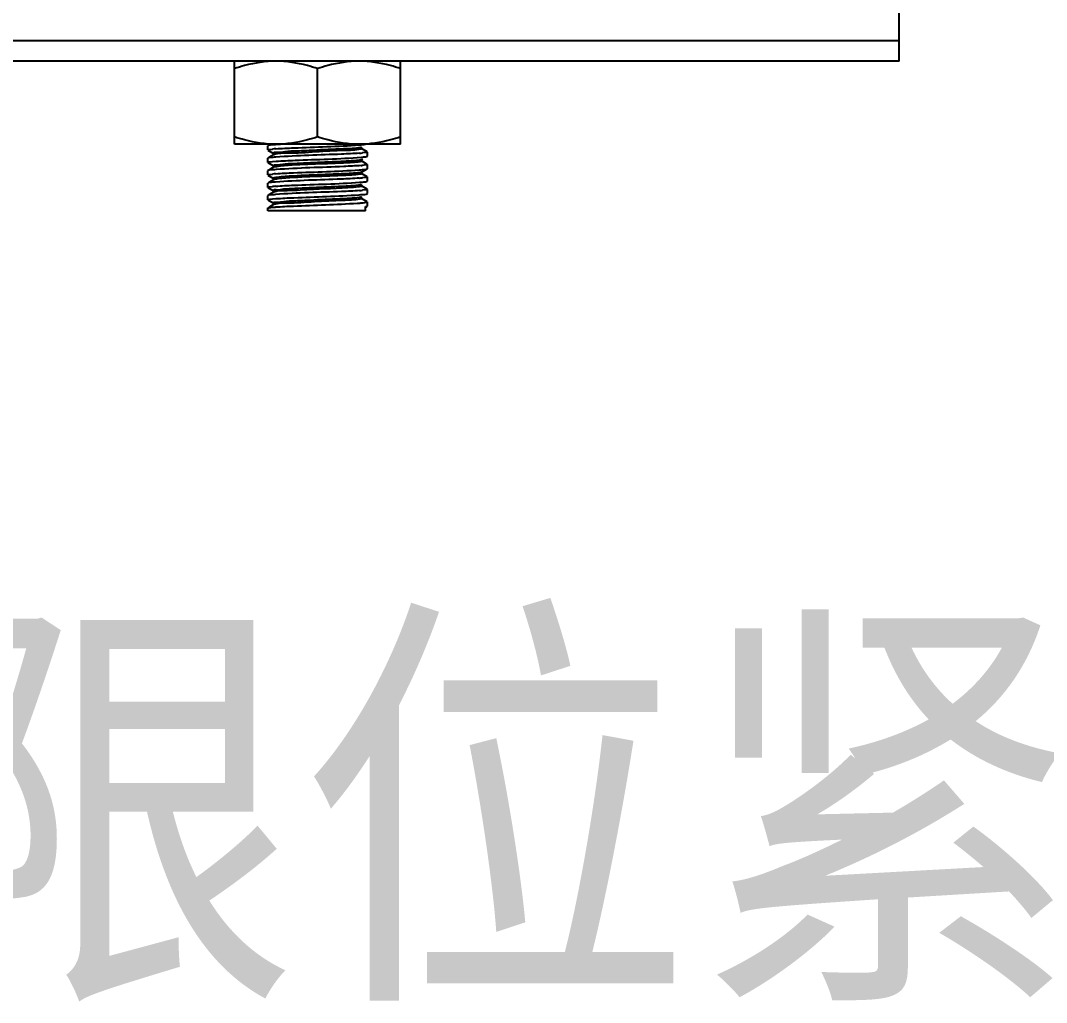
# Model space of a CAD drawing. Extents: x 921423 to 1291758, y 534425 to 1049953.
# Drawn here: x 1129789 to 1130351, y 864321 to 864860 of the extents above; entities that cross this region are included whole.
import ezdxf

# ---------------------------------------------------------------- set-up
doc = ezdxf.new("R2010")
doc.units = 0
doc.header["$LTSCALE"] = 1000
doc.header["$MEASUREMENT"] = 0
doc.layers.add('02___PRT_ALL_AXES', color=7, linetype='Continuous')
doc.styles.add('_TEL_DIM', font='SIMPLEX', dxfattribs={"width": 0.8, "height": 3.5, "bigfont": 'HZTXT'})

msp = doc.modelspace()

# ---------------------------------------------------------------- linework, layer by layer
at = {"color": 7, "linetype": 'Continuous'}
for p, q in [((1130270.2, 864837.26), (1130270.2, 865042.15)), ((1127538.22, 864848.64), (1130270.2, 864848.64)), ((1130270.2, 864837.26), (1127538.22, 864837.26)), ((1129924.22, 864790.97), (1129924.15, 864790.89)), ((1129924.15, 864788.62), (1129924.15, 864790.89)), ((1129925.52, 864791.72), (1129924.79, 864791.3)), ((1129928.67, 864791.53), (1129928.46, 864791.51)), ((1129975.56, 864790.13), (1129975.12, 864789.99)), ((1129978.73, 864787.55), (1129975.56, 864789.39)), ((1129975.64, 864789.3), (1129975.64, 864790.21)), ((1129924.22, 864784.14), (1129924.15, 864784.06)), ((1129924.15, 864781.79), (1129924.15, 864784.06)), ((1129924.22, 864788.54), (1129927.38, 864786.71)), ((1129927.38, 864785.97), (1129924.79, 864784.47)), ((1129925.29, 864788.93), (1129926.83, 864789.1)), ((1129927.31, 864786.8), (1129927.31, 864785.89)), ((1129927.46, 864786.01), (1129927.38, 864785.97)), ((1129975.51, 864784.66), (1129975.64, 864784.68)), ((1129977.69, 864787.17), (1129976.1, 864786.99)), ((1129978.73, 864785.13), (1129978.79, 864785.2)), ((1129978.79, 864785.2), (1129978.79, 864787.48)), ((1129924.22, 864781.71), (1129927.38, 864779.88)), ((1129927.38, 864779.14), (1129924.79, 864777.64)), ((1129925.32, 864782.11), (1129926.83, 864782.27)), ((1129926.83, 864782.27), (1129928.72, 864782.43)), ((1129927.31, 864779.97), (1129927.31, 864779.06)), ((1129975.56, 864783.3), (1129975.34, 864783.21)), ((1129975.56, 864783.3), (1129976.22, 864783.67)), ((1129976.67, 864781.91), (1129975.56, 864782.56)), ((1129975.64, 864782.47), (1129975.64, 864783.38)), ((1129977.99, 864780.39), (1129975.97, 864780.15)), ((1129978.73, 864780.72), (1129976.67, 864781.91)), ((1129978.73, 864778.3), (1129978.79, 864778.37)), ((1129978.79, 864778.37), (1129978.79, 864780.65)), ((1129924.22, 864777.31), (1129924.15, 864777.23)), ((1129924.15, 864774.96), (1129924.15, 864777.23)), ((1129924.22, 864774.88), (1129927.38, 864773.05)), ((1129925.23, 864775.26), (1129926.83, 864775.44)), ((1129927.31, 864773.14), (1129927.31, 864772.23)), ((1129975.56, 864776.47), (1129978.26, 864778.03)), ((1129978.73, 864773.89), (1129975.56, 864775.73)), ((1129975.64, 864775.64), (1129975.64, 864776.55)), ((1129977.68, 864773.51), (1129976.12, 864773.33)), ((1129978.79, 864771.54), (1129978.79, 864773.82)), ((1129924.22, 864770.48), (1129924.15, 864770.4)), ((1129924.15, 864768.13), (1129924.15, 864770.4)), ((1129924.22, 864768.05), (1129927.38, 864766.22)), ((1129927.38, 864772.31), (1129924.79, 864770.81)), ((1129925.25, 864768.44), (1129926.84, 864768.61)), ((1129927.46, 864772.35), (1129927.38, 864772.31)), ((1129978.73, 864767.06), (1129975.56, 864768.9)), ((1129975.64, 864768.81), (1129975.64, 864769.72)), ((1129978.73, 864771.47), (1129978.79, 864771.54)), ((1129978.79, 864764.71), (1129978.79, 864766.99)), ((1129924.22, 864763.65), (1129924.15, 864763.57)), ((1129924.15, 864761.3), (1129924.15, 864763.57)), ((1129927.38, 864765.48), (1129924.79, 864763.98)), ((1129925.29, 864761.61), (1129926.83, 864761.78)), ((1129926.83, 864761.78), (1129928.67, 864761.93)), ((1129927.31, 864766.31), (1129927.31, 864765.4)), ((1129927.53, 864765.54), (1129927.38, 864765.48)), ((1129978.73, 864760.23), (1129975.56, 864762.07)), ((1129975.64, 864761.98), (1129975.64, 864762.89)), ((1129977.7, 864766.68), (1129976.1, 864766.5)), ((1129978.73, 864764.64), (1129978.79, 864764.71)), ((1129924.15, 864756.74), (1129924.22, 864756.82)), ((1129924.22, 864761.22), (1129927.38, 864759.39)), ((1129927.38, 864758.65), (1129924.79, 864757.15)), ((1129927.31, 864759.48), (1129927.31, 864758.57)), ((1129927.46, 864758.69), (1129927.38, 864758.65)), ((1129977.41, 864759.81), (1129978.51, 864760)), ((1129977.68, 864755.3), (1129977.68, 864757.57)), ((1129977.68, 864757.2), (1129978.26, 864757.54)), ((1129978.73, 864757.81), (1129978.79, 864757.88)), ((1129978.79, 864757.88), (1129978.79, 864760.16)), ((1129977.68, 864755.3), (1129924.16, 864755.3))]:
    msp.add_line(p, q, dxfattribs=at)
for centre, radius, start, end in [((1129943.78, 864579.1), 212.97, 93.2502, 94.067), ((1129935.26, 864696.18), 93.31, 94.0993, 95.185), ((1129967.85, 864877.86), 91.24, 274.1593, 275.1878), ((1129968.53, 864863.44), 83.62, 274.699, 274.8738), ((1129969.45, 864852.73), 72.87, 274.8722, 275.1324), ((1129935.08, 864684.68), 91.14, 94.1578, 95.1925), ((1129967.67, 864866.35), 93.39, 274.0896, 275.1915), ((1129935.05, 864678.15), 90.83, 94.1722, 95.188), ((1129928.09, 864763.85), 1.78, 106.8849, 108.3221), ((1129967.93, 864856.53), 90.4, 274.1851, 275.1885), ((1129927.86, 864757.69), 1.07, 110.0593, 111.9329), ((1129978.01, 864761.8), 1.87, 285.5916, 287.7208)]:
    msp.add_arc(centre, radius, start, end, dxfattribs=at)
for points, knots in [([(1129928.46, 864791.51), (1129927.91, 864791.47), (1129926.51, 864791.29), (1129924.97, 864791.4), (1129924.22, 864790.97)], [0, 0, 0, 0, 0.388363, 1, 1, 1, 1]), ([(1129975.12, 864789.99), (1129972.05, 864789.31), (1129963.25, 864789.21), (1129951.65, 864788.54), (1129941.15, 864787.95), (1129933.93, 864787.89), (1129930.58, 864786.95), (1129927.31, 864787.35), (1129927.31, 864786.8)], [0, 0, 0, 0, 0.196943, 0.546341, 0.722833, 0.868982, 0.965456, 1, 1, 1, 1]), ([(1129928.59, 864789.25), (1129931.9, 864789.49), (1129947.19, 864790.23), (1129962.51, 864790.53), (1129974.47, 864791.41)], [0, 0, 0, 0, 0.216291, 1, 1, 1, 1]), ([(1129974.47, 864791.41), (1129975.09, 864791.46), (1129976.16, 864791.55), (1129977.23, 864791.66), (1129977.68, 864791.72)], [0, 0, 0, 0, 0.577173, 1, 1, 1, 1]), ([(1129924.15, 864788.62), (1129924.15, 864788.73), (1129924.71, 864788.82), (1129925, 864788.89), (1129925.29, 864788.93)], [0, 0, 0, 0, 0.274036, 1, 1, 1, 1]), ([(1129928.59, 864784.69), (1129928.02, 864784.65), (1129926.59, 864784.47), (1129925, 864784.59), (1129924.22, 864784.14)], [0, 0, 0, 0, 0.388728, 1, 1, 1, 1]), ([(1129975.12, 864789.08), (1129972.22, 864788.44), (1129963.88, 864788.3), (1129950.48, 864787.66), (1129937.72, 864786.51), (1129929.79, 864786.94), (1129927.46, 864786.01)], [0, 0, 0, 0, 0.186262, 0.51993, 0.842254, 1, 1, 1, 1]), ([(1129974.47, 864786.86), (1129971.19, 864786.62), (1129955.9, 864785.87), (1129940.59, 864785.57), (1129928.59, 864784.69)], [0, 0, 0, 0, 0.214651, 1, 1, 1, 1]), ([(1129928.72, 864782.43), (1129932.18, 864782.67), (1129947.78, 864783.43), (1129963.41, 864783.65), (1129975.51, 864784.66)], [0, 0, 0, 0, 0.222299, 1, 1, 1, 1]), ([(1129975.64, 864789.3), (1129975.64, 864789.24), (1129975.41, 864789.14), (1129975.25, 864789.1), (1129975.12, 864789.08)], [0, 0, 0, 0, 0.298795, 1, 1, 1, 1]), ([(1129975.64, 864784.68), (1129976.34, 864784.74), (1129977.35, 864784.88), (1129978.44, 864784.96), (1129978.73, 864785.13)], [0, 0, 0, 0, 0.679102, 1, 1, 1, 1]), ([(1129978.79, 864787.48), (1129978.79, 864787.37), (1129978.25, 864787.28), (1129977.97, 864787.21), (1129977.69, 864787.17)], [0, 0, 0, 0, 0.274586, 1, 1, 1, 1]), ([(1129924.15, 864781.79), (1129924.15, 864781.9), (1129924.73, 864781.99), (1129925.03, 864782.07), (1129925.32, 864782.11)], [0, 0, 0, 0, 0.273538, 1, 1, 1, 1]), ([(1129972.85, 864782.85), (1129969.03, 864782.49), (1129959.98, 864782.05), (1129948.37, 864781.59), (1129938.94, 864781.02), (1129932.8, 864780.93), (1129930, 864780.16), (1129927.3, 864780.42), (1129927.31, 864779.97)], [0, 0, 0, 0, 0.252105, 0.596089, 0.756786, 0.886106, 0.970035, 1, 1, 1, 1]), ([(1129928.93, 864779.46), (1129928.59, 864779.41), (1129928.07, 864779.33), (1129927.54, 864779.23), (1129927.38, 864779.14)], [0, 0, 0, 0, 0.652936, 1, 1, 1, 1]), ([(1129975.38, 864780.1), (1129972.2, 864779.84), (1129956.65, 864779.07), (1129941.07, 864778.76), (1129928.72, 864777.87)], [0, 0, 0, 0, 0.20483, 1, 1, 1, 1]), ([(1129972.85, 864781.94), (1129969.69, 864781.64), (1129955.04, 864780.81), (1129940.33, 864780.88), (1129928.93, 864779.46)], [0, 0, 0, 0, 0.216524, 1, 1, 1, 1]), ([(1129975.34, 864783.21), (1129975.03, 864783.12), (1129974.2, 864783), (1129973.36, 864782.9), (1129972.85, 864782.85)], [0, 0, 0, 0, 0.380422, 1, 1, 1, 1]), ([(1129975.34, 864782.3), (1129975.03, 864782.21), (1129974.2, 864782.09), (1129973.36, 864781.99), (1129972.85, 864781.94)], [0, 0, 0, 0, 0.380422, 1, 1, 1, 1]), ([(1129974.33, 864777.74), (1129974.9, 864777.78), (1129976.35, 864777.97), (1129977.94, 864777.85), (1129978.73, 864778.3)], [0, 0, 0, 0, 0.388818, 1, 1, 1, 1]), ([(1129975.64, 864782.47), (1129975.64, 864782.43), (1129975.52, 864782.35), (1129975.42, 864782.32), (1129975.34, 864782.3)], [0, 0, 0, 0, 0.321196, 1, 1, 1, 1]), ([(1129978.79, 864780.65), (1129978.79, 864780.57), (1129978.41, 864780.47), (1129978.19, 864780.42), (1129977.99, 864780.39)], [0, 0, 0, 0, 0.281228, 1, 1, 1, 1]), ([(1129924.15, 864774.96), (1129924.15, 864775.06), (1129924.68, 864775.15), (1129924.96, 864775.23), (1129925.23, 864775.26)], [0, 0, 0, 0, 0.274953, 1, 1, 1, 1]), ([(1129928.72, 864777.87), (1129928.13, 864777.83), (1129926.66, 864777.64), (1129925.02, 864777.77), (1129924.22, 864777.31)], [0, 0, 0, 0, 0.389105, 1, 1, 1, 1]), ([(1129929.31, 864773.58), (1129928.81, 864773.53), (1129928.32, 864773.38), (1129927.31, 864773.32), (1129927.31, 864773.14)], [0, 0, 0, 0, 0.732245, 1, 1, 1, 1]), ([(1129929.62, 864772.71), (1129929.16, 864772.66), (1129928.44, 864772.56), (1129927.71, 864772.45), (1129927.46, 864772.35)], [0, 0, 0, 0, 0.639178, 1, 1, 1, 1]), ([(1129928.47, 864775.58), (1129931.75, 864775.82), (1129947.04, 864776.56), (1129962.34, 864776.87), (1129974.33, 864777.74)], [0, 0, 0, 0, 0.214604, 1, 1, 1, 1]), ([(1129974.33, 864773.19), (1129971.03, 864772.95), (1129955.74, 864772.21), (1129940.43, 864771.91), (1129928.47, 864771.02)], [0, 0, 0, 0, 0.216482, 1, 1, 1, 1]), ([(1129973.38, 864776.08), (1129970.38, 864775.76), (1129955.68, 864774.94), (1129940.92, 864774.89), (1129929.31, 864773.58)], [0, 0, 0, 0, 0.20545, 1, 1, 1, 1]), ([(1129973.61, 864775.19), (1129970.7, 864774.87), (1129956.03, 864774.06), (1129941.31, 864773.94), (1129929.62, 864772.71)], [0, 0, 0, 0, 0.199478, 1, 1, 1, 1]), ([(1129975.56, 864776.47), (1129975.35, 864776.34), (1129974.59, 864776.24), (1129973.87, 864776.13), (1129973.38, 864776.08)], [0, 0, 0, 0, 0.335332, 1, 1, 1, 1]), ([(1129975.64, 864775.64), (1129975.64, 864775.45), (1129974.61, 864775.4), (1129974.12, 864775.25), (1129973.61, 864775.19)], [0, 0, 0, 0, 0.267595, 1, 1, 1, 1]), ([(1129978.79, 864773.82), (1129978.79, 864773.71), (1129978.25, 864773.62), (1129977.96, 864773.55), (1129977.68, 864773.51)], [0, 0, 0, 0, 0.274474, 1, 1, 1, 1]), ([(1129924.15, 864768.13), (1129924.15, 864768.23), (1129924.69, 864768.32), (1129924.97, 864768.4), (1129925.25, 864768.44)], [0, 0, 0, 0, 0.274678, 1, 1, 1, 1]), ([(1129928.47, 864771.02), (1129927.92, 864770.98), (1129926.52, 864770.8), (1129924.98, 864770.92), (1129924.22, 864770.48)], [0, 0, 0, 0, 0.388418, 1, 1, 1, 1]), ([(1129973.86, 864769.3), (1129970.25, 864768.87), (1129961.25, 864768.47), (1129949.55, 864767.98), (1129939.72, 864767.39), (1129933.2, 864767.31), (1129930.2, 864766.49), (1129927.31, 864766.8), (1129927.31, 864766.31)], [0, 0, 0, 0, 0.233724, 0.579713, 0.745658, 0.880515, 0.968547, 1, 1, 1, 1]), ([(1129974.26, 864768.44), (1129965.96, 864767.32), (1129952.7, 864767.46), (1129937.26, 864766.17), (1129929.9, 864766.27), (1129927.57, 864765.56)], [0, 0, 0, 0, 0.537181, 0.84377, 1, 1, 1, 1]), ([(1129928.45, 864768.75), (1129931.74, 864768.99), (1129947.1, 864769.74), (1129962.49, 864770.03), (1129974.52, 864770.93)], [0, 0, 0, 0, 0.2151, 1, 1, 1, 1]), ([(1129975.56, 864769.64), (1129975.39, 864769.54), (1129974.8, 864769.44), (1129974.24, 864769.35), (1129973.86, 864769.3)], [0, 0, 0, 0, 0.343718, 1, 1, 1, 1]), ([(1129975.64, 864768.81), (1129975.64, 864768.68), (1129974.95, 864768.58), (1129974.6, 864768.49), (1129974.26, 864768.44)], [0, 0, 0, 0, 0.273256, 1, 1, 1, 1]), ([(1129974.52, 864770.93), (1129975.07, 864770.97), (1129976.45, 864771.14), (1129977.98, 864771.04), (1129978.73, 864771.47)], [0, 0, 0, 0, 0.388224, 1, 1, 1, 1]), ([(1129978.79, 864766.99), (1129978.79, 864766.88), (1129978.26, 864766.79), (1129977.98, 864766.72), (1129977.7, 864766.68)], [0, 0, 0, 0, 0.274816, 1, 1, 1, 1]), ([(1129924.15, 864761.3), (1129924.15, 864761.41), (1129924.71, 864761.5), (1129925.01, 864761.57), (1129925.29, 864761.61)], [0, 0, 0, 0, 0.273914, 1, 1, 1, 1]), ([(1129928.45, 864764.19), (1129927.9, 864764.15), (1129926.51, 864763.97), (1129924.97, 864764.08), (1129924.22, 864763.65)], [0, 0, 0, 0, 0.388303, 1, 1, 1, 1]), ([(1129974.29, 864762.53), (1129970.8, 864762.05), (1129961.85, 864761.69), (1129950.14, 864761.17), (1129940.12, 864760.58), (1129933.4, 864760.51), (1129930.3, 864759.65), (1129927.31, 864759.98), (1129927.31, 864759.48)], [0, 0, 0, 0, 0.223972, 0.570942, 0.739677, 0.8775, 0.967741, 1, 1, 1, 1]), ([(1129974.78, 864761.69), (1129971.7, 864761.17), (1129963.32, 864760.88), (1129949.97, 864760.32), (1129937.46, 864759.24), (1129929.8, 864759.55), (1129927.49, 864758.7)], [0, 0, 0, 0, 0.19778, 0.529335, 0.844305, 1, 1, 1, 1]), ([(1129974.52, 864766.37), (1129971.23, 864766.13), (1129955.87, 864765.38), (1129940.49, 864765.08), (1129928.45, 864764.19)], [0, 0, 0, 0, 0.214752, 1, 1, 1, 1]), ([(1129928.67, 864761.93), (1129931.95, 864762.17), (1129947.16, 864762.91), (1129962.38, 864763.22), (1129974.28, 864764.08)], [0, 0, 0, 0, 0.216196, 1, 1, 1, 1]), ([(1129974.28, 864764.08), (1129974.86, 864764.12), (1129976.32, 864764.31), (1129977.93, 864764.18), (1129978.73, 864764.64)], [0, 0, 0, 0, 0.388916, 1, 1, 1, 1]), ([(1129975.56, 864762.81), (1129975.43, 864762.73), (1129974.99, 864762.64), (1129974.57, 864762.56), (1129974.29, 864762.53)], [0, 0, 0, 0, 0.354154, 1, 1, 1, 1]), ([(1129975.64, 864761.98), (1129975.64, 864761.89), (1129975.23, 864761.78), (1129975, 864761.73), (1129974.78, 864761.69)], [0, 0, 0, 0, 0.283485, 1, 1, 1, 1]), ([(1129924.22, 864756.82), (1129924.31, 864756.87), (1129924.61, 864756.95), (1129924.91, 864757), (1129925.1, 864757.03)], [0, 0, 0, 0, 0.363093, 1, 1, 1, 1]), ([(1129925.1, 864757.03), (1129925.59, 864757.11), (1129926.79, 864757.23), (1129927.98, 864757.33), (1129928.69, 864757.38)], [0, 0, 0, 0, 0.412479, 1, 1, 1, 1]), ([(1129928.69, 864757.38), (1129931.86, 864757.61), (1129946.76, 864758.34), (1129961.68, 864758.68), (1129973.4, 864759.46)], [0, 0, 0, 0, 0.213077, 1, 1, 1, 1]), ([(1129973.4, 864759.46), (1129974.17, 864759.52), (1129975.51, 864759.61), (1129976.84, 864759.74), (1129977.41, 864759.81)], [0, 0, 0, 0, 0.576268, 1, 1, 1, 1]), ([(1129977.68, 864757.57), (1129977.91, 864757.6), (1129978.26, 864757.66), (1129978.62, 864757.74), (1129978.73, 864757.81)], [0, 0, 0, 0, 0.642327, 1, 1, 1, 1]), ([(1129978.58, 864760.02), (1129978.63, 864760.04), (1129978.71, 864760.07), (1129978.79, 864760.13), (1129978.79, 864760.16)], [0, 0, 0, 0, 0.667509, 1, 1, 1, 1])]:
    msp.add_open_spline(points, degree=3, knots=knots, dxfattribs=at)
at = {"layer": '02___PRT_ALL_AXES', "color": 7, "linetype": 'Continuous'}
for p, q in [((1129905.94, 864791.72), (1129905.94, 864837.26)), ((1129997, 864791.72), (1129997, 864837.26)), ((1129951.47, 864795.79), (1129951.47, 864833.19)), ((1129997, 864791.72), (1129905.94, 864791.72)), ((1129924.15, 864788.62), (1129924.15, 864790.89)), ((1129924.15, 864781.79), (1129924.15, 864784.06)), ((1129978.79, 864785.2), (1129978.79, 864787.48)), ((1129978.79, 864778.37), (1129978.79, 864780.65)), ((1129924.15, 864774.96), (1129924.15, 864777.23)), ((1129978.79, 864771.54), (1129978.79, 864773.82)), ((1129924.15, 864768.13), (1129924.15, 864770.4)), ((1129978.79, 864764.71), (1129978.79, 864766.99)), ((1129924.15, 864761.3), (1129924.15, 864763.57)), ((1129924.15, 864755.3), (1129924.15, 864756.74)), ((1129978.79, 864757.88), (1129978.79, 864760.16))]:
    msp.add_line(p, q, dxfattribs=at)
for points, knots in [([(1129928.7, 864837.26), (1129922.92, 864837.26), (1129915.17, 864836.05), (1129907.78, 864833.8), (1129905.94, 864833.19)], [0, 0, 0, 0, 0.7481, 1, 1, 1, 1]), ([(1129951.47, 864833.19), (1129949.63, 864833.8), (1129942.24, 864836.05), (1129934.48, 864837.26), (1129928.7, 864837.26)], [0, 0, 0, 0, 0.2519, 1, 1, 1, 1]), ([(1129974.24, 864837.26), (1129968.46, 864837.26), (1129960.71, 864836.05), (1129953.32, 864833.8), (1129951.47, 864833.19)], [0, 0, 0, 0, 0.7481, 1, 1, 1, 1]), ([(1129997, 864833.19), (1129995.16, 864833.8), (1129987.77, 864836.05), (1129980.02, 864837.26), (1129974.24, 864837.26)], [0, 0, 0, 0, 0.2519, 1, 1, 1, 1]), ([(1129928.7, 864791.72), (1129922.92, 864791.72), (1129915.17, 864792.93), (1129907.78, 864795.17), (1129905.94, 864795.79)], [0, 0, 0, 0, 0.7481, 1, 1, 1, 1]), ([(1129951.47, 864795.79), (1129949.63, 864795.17), (1129942.24, 864792.93), (1129934.48, 864791.72), (1129928.7, 864791.72)], [0, 0, 0, 0, 0.2519, 1, 1, 1, 1]), ([(1129974.24, 864791.72), (1129968.46, 864791.72), (1129960.71, 864792.93), (1129953.32, 864795.17), (1129951.47, 864795.79)], [0, 0, 0, 0, 0.7481, 1, 1, 1, 1]), ([(1129997, 864795.79), (1129995.16, 864795.17), (1129987.77, 864792.93), (1129980.02, 864791.72), (1129974.24, 864791.72)], [0, 0, 0, 0, 0.2519, 1, 1, 1, 1])]:
    msp.add_open_spline(points, degree=3, knots=knots, dxfattribs=at)

# ---------------------------------------------------------------- texts
at = {"color": 4, "insert": (1129726.53, 864515.92), "char_height": 175, "width": 1204, "attachment_point": 1, "style": '_TEL_DIM'}
msp.add_mtext('\\fￋￎￌﾣﾤ|b0|i0|c134|p2;\\W0.9000000000;\\T1.0000000000;\\o\\l限位紧固件', dxfattribs=at)

doc.saveas('drawing.dxf')
